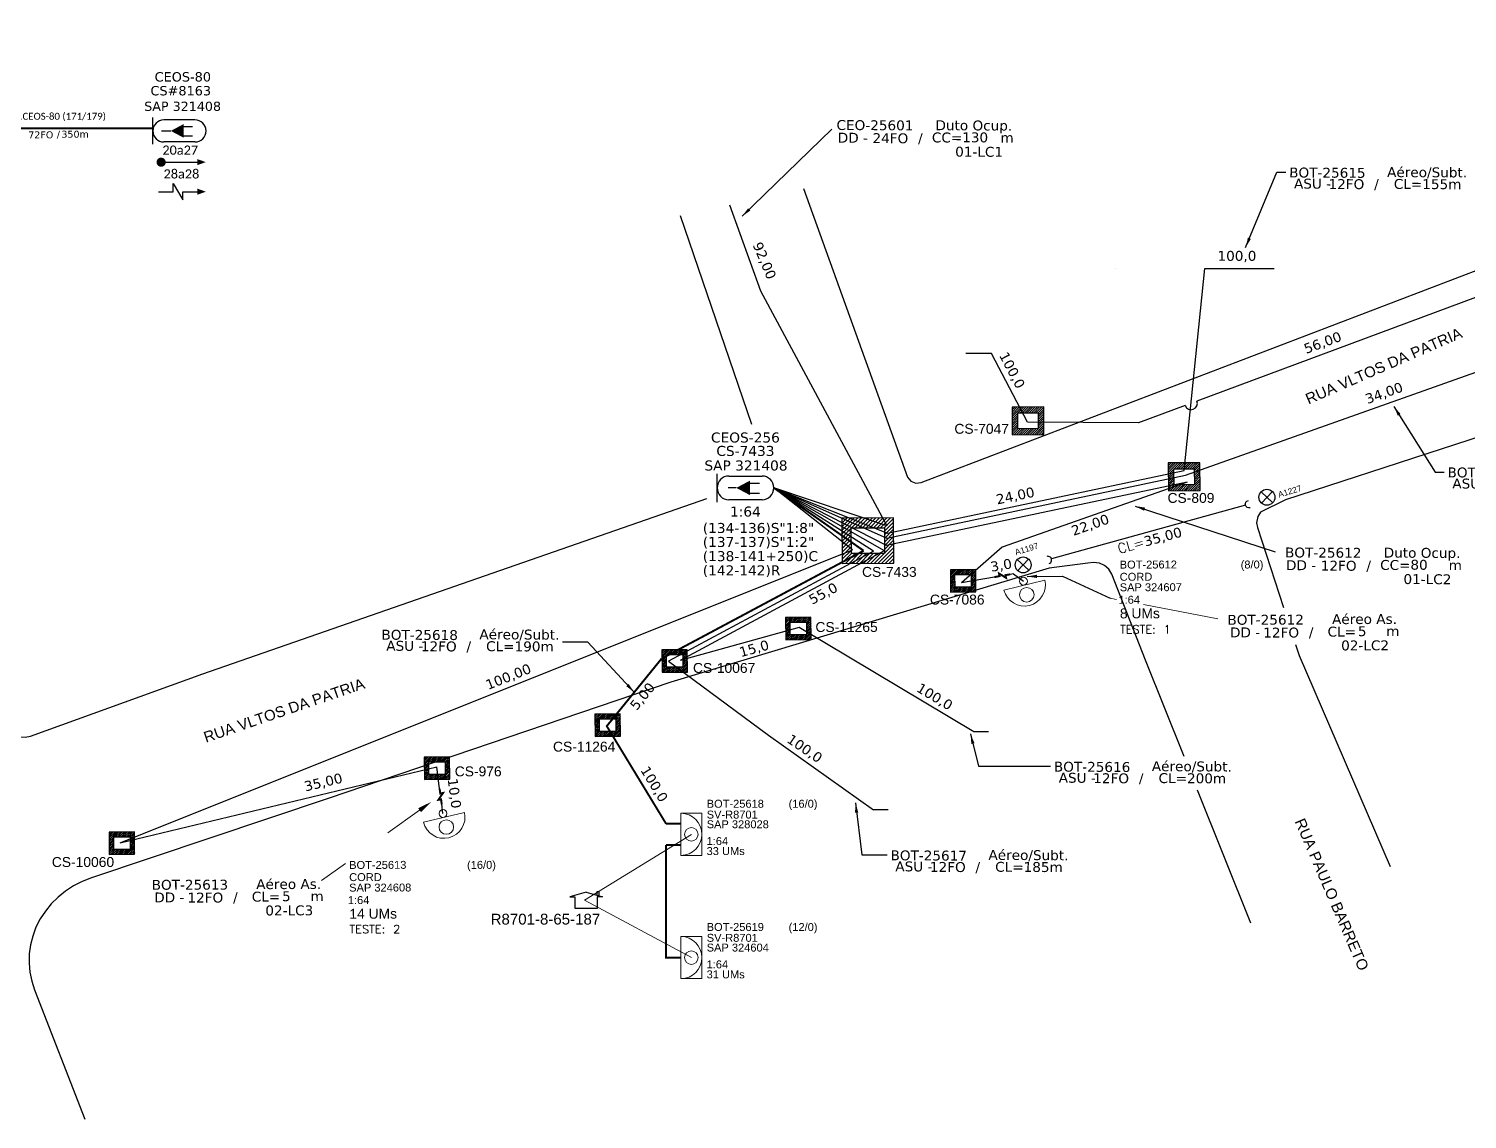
# Model space of a CAD drawing. Extents: x -89 to 749, y 705 to 1299.
# Drawn here: x 327.9 to 545.7, y 996.1 to 1161.3 of the extents above; entities that cross this region are included whole.
import ezdxf
from ezdxf.enums import TextEntityAlignment as Align

# ---------------------------------------------------------------- set-up
doc = ezdxf.new("R2010")
doc.units = 0
for name, color, linetype in [('10.1-Caixas Subterrâneas', 5, 'Continuous'), ('20.4-CEOS', 1, 'Continuous'), ('20.5-CABO AÉREO', 1, 'Continuous'), ('CAP a instalar', 1, 'Continuous'), ('celulas gpon', 7, 'Continuous'), ('label_cabos', 7, 'Continuous'), ('Legenda', 1, 'Continuous'), ('locais legendas', 7, 'Continuous'), ('QUADRA', 7, 'Continuous'), ('SETA', 7, 'Continuous'), ('Subida Lateral', 5, 'Continuous'), ('surveys', 7, 'Continuous'), ('surveys legendas', 7, 'Continuous')]:
    doc.layers.add(name, color=color, linetype=linetype)
for name, color, linetype, lineweight in [("20.0-LEGENDA DOS CDO'S", 1, 'Continuous', 0), ('20.1-CDO_INTERIOR', 1, 'Continuous', 0), ('20.2-CDO_POSTE', 1, 'Continuous', 5), ('20.6-CORDOALHA_SUPORTE', 7, 'Continuous', 25), ('40.1-ETIQUETAS', 1, 'Continuous', 20), ('CORDOALHA_SUPORTE', 7, 'Continuous', 25), ('Segmento Logradouro Texto', 7, 'Continuous', 0)]:
    doc.layers.add(name, color=color, linetype=linetype, lineweight=lineweight)
doc.layers.add('DROP DE CLIENTE', color=140, linetype='Continuous', plot=False)
doc.layers.add('EXTRA', color=50, linetype='Continuous', plot=False)
doc.styles.add('ARIAL', font='arial.ttf')
doc.styles.add('DIGICADE', font='arial.ttf')
doc.styles.add('ROMANS', font='romans')
doc.styles.add('siredit', font='verdana.ttf')
doc.styles.get("Standard").update_dxf_attribs({"font": 'arial.ttf'})
doc.linetypes.add('FENCELINE1', pattern='A,0.25,-0.1,[133,ltypeshp.shx,S=0.1,R=0,X=-0.1,Y=0],-0.1,1', length=1.45)
doc.dimstyles.new('ISO-25', dxfattribs={"dimtxt": 2.5, "dimasz": 2.5, "dimexe": 1.25, "dimexo": 0.625, "dimtad": 1, "dimtxsty": 'Standard', "dimcen": 2.5, "dimadec": 0, "dimazin": 0, "dimtfac": 1, "dimtmove": 0, "dimatfit": 3, "dimfxl": 0, "dimarcsym": 0})

# ---------------------------------------------------------------- blocks, each defined once
blk = doc.blocks.new('SURVEY_SURVEY')
for p, q in [((0, 0.0000152), (-0.0000151, 0.0000108)), ((0, 0.0000152), (0.0000151, 0.0000108)), ((0.0000101, 0.0000159), (0.0000117, 0.0000159)), ((0.0000101, 0.0000123), (0.0000101, 0.0000159)), ((0.0000117, 0.0000159), (0.0000117, 0.0000119)), ((-0.0000151, 0.0000108), (-0.0000104, 0.0000108)), ((-0.0000103, 0), (-0.0000103, 0.0000108)), ((0.0000103, 0), (-0.0000103, 0)), ((0.0000151, 0.0000108), (0.0000103, 0.0000108)), ((0.0000103, 0.0000108), (0.0000103, 0))]:
    blk.add_line(p, q)
blk = doc.blocks.new('*X65')
at = {"color": 0, "linetype": 'Continuous'}
for p, q in [((-1.25, 0.34099), (-0.49099, 1.1)), ((-1.25, 0.517767), (-0.667767, 1.1)), ((-1.25, 0.694544), (-0.844544, 1.1)), ((-1.25, 0.87132), (-1.02132, 1.1)), ((-1.25, 1.048097), (-1.198097, 1.1)), ((-0.789214, 0.625), (-0.314214, 1.1)), ((-0.612437, 0.625), (-0.137437, 1.1)), ((-0.43566, 0.625), (0.03934, 1.1)), ((-0.258883, 0.625), (0.216117, 1.1)), ((-0.082107, 0.625), (0.392893, 1.1)), ((0.09467, 0.625), (0.56967, 1.1)), ((0.271447, 0.625), (0.746447, 1.1)), ((0.448223, 0.625), (0.923223, 1.1)), ((0.625, 0.625), (1.1, 1.1)), ((0.801777, 0.625), (1.25, 1.073223)), ((0.8035, 0.449947), (1.25, 0.896447)), ((0.8035, 0.27317), (1.25, 0.71967)), ((-1.25, 0.164214), (-0.8035, 0.610714)), ((-1.25, -0.012563), (-0.8035, 0.433937)), ((-1.25, -0.18934), (-0.8035, 0.25716)), ((-1.25, -0.366117), (-0.8035, 0.080383)), ((0.8035, 0.096393), (1.25, 0.542893)), ((0.8035, -0.080383), (1.25, 0.366117)), ((0.8035, -0.25716), (1.25, 0.18934)), ((0.8035, -0.433937), (1.25, 0.012563)), ((-1.25, -0.542893), (-0.8035, -0.096393)), ((-1.25, -0.71967), (-0.8035, -0.27317)), ((-1.25, -0.896447), (-0.8035, -0.449947)), ((-1.25, -1.073223), (-0.801777, -0.625)), ((-1.1, -1.1), (-0.625, -0.625)), ((-0.923223, -1.1), (-0.448223, -0.625)), ((-0.746447, -1.1), (-0.271447, -0.625)), ((-0.56967, -1.1), (-0.09467, -0.625)), ((-0.392893, -1.1), (0.082107, -0.625)), ((-0.216117, -1.1), (0.258883, -0.625)), ((-0.03934, -1.1), (0.43566, -0.625)), ((0.137437, -1.1), (0.612437, -0.625)), ((0.314214, -1.1), (0.789214, -0.625)), ((0.49099, -1.1), (1.25, -0.34099)), ((0.667767, -1.1), (1.25, -0.517767)), ((0.8035, -0.610714), (1.25, -0.164214)), ((0.844544, -1.1), (1.25, -0.694544)), ((1.02132, -1.1), (1.25, -0.87132)), ((1.198097, -1.1), (1.25, -1.048097))]:
    blk.add_line(p, q, dxfattribs=at)
blk = doc.blocks.new('MANHOLE_MQ')
at = {"color": 0, "linetype": 'Continuous'}
for p, q in [((0.00000623, 0.00000569), (-0.00000627, 0.00000569)), ((-0.00000627, 0.00000569), (-0.00000627, -0.00000531)), ((0.00000623, -0.00000531), (0.00000623, 0.00000569)), ((-0.00000404, 0.00000331), (0.00000399, 0.00000331)), ((-0.00000404, -0.00000294), (-0.00000404, 0.00000331)), ((0.00000399, 0.00000331), (0.00000399, -0.00000294)), ((0.00000399, -0.00000294), (-0.00000404, -0.00000294)), ((0.00000399, -0.00000294), (0.00000399, -0.00000294)), ((-0.00000627, -0.00000531), (0.00000623, -0.00000531))]:
    blk.add_line(p, q, dxfattribs=at)
at = {"color": 0, "linetype": 'Continuous', "xscale": 5e-06, "yscale": 5e-06, "zscale": 1e-05}
blk.add_blockref('*X65', (-0.00000002, 0.00000019), dxfattribs=at)
blk = doc.blocks.new('*U85')
at = {"color": 0}
blk.add_line((2.14, -0.58), (-2.1, -0.68), dxfattribs=at)
for centre, radius in [((0, 0.38), 0.733), ((0.03, -1.03), 0.393)]:
    blk.add_circle(centre, radius, dxfattribs=at)
blk.add_arc((0.02, -0.63), 2.12, 1.3782, 181.3782, dxfattribs=at)
blk = doc.blocks.new('Inst CDOE-8 CAIXA DIST OPT CDOE 48F_8D C_SPL OPTAP')
at = {"layer": "20.0-LEGENDA DOS CDO'S", "color": 0}
for tag, p, style, flags in [('ID_ATIVIDADE', (0.12, 6.47), 'ARIAL', 3), ('FATOR', (7.92, 6.47), 'ARIAL', 1), ('QTDE', (0.23, -0.97), 'DIGICADE', 3)]:
    blk.add_attdef(tag, p, '', height=0.8, rotation=0.118, dxfattribs=dict(at, style=style, flags=flags))
at = {"layer": "20.0-LEGENDA DOS CDO'S", "color": 0, "style": 'ARIAL'}
for tag, p, height in [('FID', (0.12, 5.25), 0.8), ('CORDOALHA', (0.12, 4.02), 0.8), ('SAP', (0.12, 2.96), 0.8), ('1:XX', (-0.01, 1.7), 0.8), ('UMS', (0.14, 0.22), 1)]:
    blk.add_attdef(tag, p, '', height=height, rotation=0.118, dxfattribs=at)
blk.add_attdef('FIBRAS_UTILIZADAS', text='', height=0.8, rotation=0.118, dxfattribs=at).set_placement((13.48, 5.26), align=Align.CENTER)
blk = doc.blocks.new('Teste  FTTH')
at = {"color": 0, "lineweight": 0, "style": 'ROMANS'}
for tag, p in [('TESTE', (-2.302, -0.29)), ('QTDE', (0.212, -0.29))]:
    blk.add_attdef(tag, p, '', height=0.48, dxfattribs=at)
for tag, p, flags in [('FID', (-2.227, -1.253), 1), ('FATOR', (-2.227, -2.028), 3), ('ID_ATIVIDADE', (-2.227, -2.716), 3)]:
    blk.add_attdef(tag, p, '', height=0.48, dxfattribs=dict(at, flags=flags))
blk = doc.blocks.new('Inst CDOE-16 CAIXA DIST OPT CDOE 48F_16D C_SPL_2_1_8')
at = {"layer": "20.0-LEGENDA DOS CDO'S", "color": 0}
for tag, p, style, flags in [('ID_ATIVIDADE', (0.12, 6.47), 'ARIAL', 3), ('FATOR', (7.92, 6.47), 'ARIAL', 1), ('QTDE', (0.1, -1.17), 'DIGICADE', 3)]:
    blk.add_attdef(tag, p, '', height=0.8, rotation=0.118, dxfattribs=dict(at, style=style, flags=flags))
at = {"layer": "20.0-LEGENDA DOS CDO'S", "color": 0, "style": 'ARIAL'}
for tag, p, height in [('FID', (0.12, 5.25), 0.8), ('CORDOALHA', (0.12, 4.02), 0.8), ('SAP', (0.12, 2.96), 0.8), ('1:XX', (-0.01, 1.7), 0.8), ('UMS', (0.14, 0.22), 1)]:
    blk.add_attdef(tag, p, '', height=height, rotation=0.118, dxfattribs=at)
blk.add_attdef('FIBRAS_UTILIZADAS', text='', height=0.8, rotation=0.118, dxfattribs=at).set_placement((13.48, 5.26), align=Align.CENTER)
blk = doc.blocks.new('Inst CB DT OCUP CFOA-SM-DD-G-24')
at = {"layer": 'label_cabos', "color": 0, "style": 'siredit'}
for tag, flags, p in [('ID_ATIVIDADE', 3, (1.31, 2.67)), ('FATOR', 1, (11.56, 2.55))]:
    blk.add_attdef(tag, text='', height=1, rotation=359.69, dxfattribs=dict(at, flags=flags)).set_placement(p, align=Align.MIDDLE_CENTER)
for tag, p in [('DESTINO_CABO', (3.13, 1.26)), ('TIPO_CABO', (13.11, 1.24)), ('TIPO_CABO', (1.11, 0)), ('CABO', (4.69, -0.05)), ('/', (7.71, -0.05)), ('LANCE', (10.41, 0.02)), ('UND', (16.46, 0)), ('FID', (13.65, -1.41))]:
    blk.add_attdef(tag, text='', height=1, rotation=359.69, dxfattribs=at).set_placement(p, align=Align.MIDDLE_CENTER)
blk.add_attdef('QTDE', (11.93, -0.45), '', height=1, rotation=359.69, dxfattribs=at)
blk = doc.blocks.new('Inst CORD ALUMINIO 4.8 MM 3F(sem recursos)')
at = {"layer": '20.6-CORDOALHA_SUPORTE', "color": 0, "lineweight": 0, "style": 'ROMANS'}
blk.add_attdef('LANCE', text='', height=1, dxfattribs=at).set_placement((-0.54, -2.21), align=Align.RIGHT)
at = {"layer": '20.6-CORDOALHA_SUPORTE', "color": 0, "style": 'siredit'}
blk.add_attdef('QTDE', (-0.54, -2.21), '', height=1, rotation=359.69, dxfattribs=at)
at = {"layer": '20.6-CORDOALHA_SUPORTE', "color": 0, "lineweight": 0, "style": 'ROMANS'}
for tag, p, flags in [('FATOR', (-5.2, -4.44), 3), ('ID_ATIVIDADE', (-5.2, -6.67), 3), ('FID', (-5.2, -8.9), 1)]:
    blk.add_attdef(tag, p, '', height=1, dxfattribs=dict(at, flags=flags))
blk = doc.blocks.new('Inst CB DT OCUP CFOA-SM-DD-S-12')
at = {"layer": 'label_cabos', "color": 0, "style": 'siredit'}
for tag, flags, p in [('ID_ATIVIDADE', 3, (1.31, 2.67)), ('FATOR', 1, (11.56, 2.55))]:
    blk.add_attdef(tag, text='', height=1, rotation=359.69, dxfattribs=dict(at, flags=flags)).set_placement(p, align=Align.MIDDLE_CENTER)
for tag, p in [('DESTINO_CABO', (3.13, 1.26)), ('TIPO_CABO', (13.11, 1.24)), ('TIPO_CABO', (1.11, 0)), ('CABO', (4.69, -0.05)), ('/', (7.71, -0.05)), ('LANCE', (10.41, 0.02)), ('UND', (16.46, 0)), ('FID', (13.65, -1.41))]:
    blk.add_attdef(tag, text='', height=1, rotation=359.69, dxfattribs=at).set_placement(p, align=Align.MIDDLE_CENTER)
blk.add_attdef('QTDE', (11.93, -0.45), '', height=1, rotation=359.69, dxfattribs=at)
blk = doc.blocks.new('Inst CB AS CFOA-SM-ASU-120-S-12')
at = {"layer": 'label_cabos', "color": 0, "style": 'siredit'}
for tag, flags, p in [('ID_ATIVIDADE', 3, (1.31, 2.67)), ('FATOR', 1, (11.56, 2.55))]:
    blk.add_attdef(tag, text='', height=1, rotation=359.69, dxfattribs=dict(at, flags=flags)).set_placement(p, align=Align.MIDDLE_CENTER)
for tag, p in [('DESTINO_CABO', (3.13, 1.26)), ('TIPO_CABO', (13.11, 1.24)), ('TIPO_CABO', (1.26, 0)), ('CABO', (4.69, -0.05)), ('/', (7.71, -0.05)), ('LANCE', (10.81, 0)), ('UND', (15.96, 0)), ('FID', (13.15, -1.41))]:
    blk.add_attdef(tag, text='', height=1, rotation=359.69, dxfattribs=at).set_placement(p, align=Align.MIDDLE_CENTER)
blk.add_attdef('QTDE', (12.43, -0.47), '', height=1, rotation=359.69, dxfattribs=at)
blk = doc.blocks.new('LEGENDA DOS CABOS')
at = {"layer": 'EXTRA', "color": 0, "style": 'siredit'}
for tag, p in [('ID', (4.6, 0.97)), ('XX', (9.03, 0.97))]:
    blk.add_attdef(tag, text='', height=0.48, rotation=359.69, dxfattribs=at).set_placement(p, align=Align.MIDDLE_CENTER)
at = {"layer": 'Legenda', "color": 0, "style": 'siredit'}
for tag, p in [('TIPO_CABO', (1.31, 0)), ('CABO', (4.69, -0.05)), ('/', (6.81, -0.05)), ('METROS', (10.03, -0.05))]:
    blk.add_attdef(tag, text='', height=0.8, rotation=359.69, dxfattribs=at).set_placement(p, align=Align.MIDDLE_CENTER)

msp = doc.modelspace()

# ---------------------------------------------------------------- linework, layer by layer
at = {"color": 1}
for p, q in [((514.53, 1091.18), (516.29, 1089.53)), ((516.24, 1091.24), (514.59, 1089.48)), ((477.61, 1080.93), (479.37, 1079.29)), ((479.31, 1080.99), (477.66, 1079.23))]:
    msp.add_line(p, q, dxfattribs=at)
at = {"color": 0, "const_width": 0.693}
msp.add_lwpolyline([(347.61, 1141.12, 1), (348.3, 1141.12, 1)], format="xyb", close=True, dxfattribs=at)
at = {"color": 0}
msp.add_lwpolyline([(349.78, 1136.65), (349.78, 1137.88), (351.25, 1135.43), (351.25, 1136.65)], dxfattribs=at)
at = {"color": 2, "lineweight": 0}
for points in [[(491.67, 1075.06), (492.64, 1074.87)], [(496.7, 1074.1), (507.96, 1071.96)], [(387.1, 1042.94), (382.31, 1039.5)], [(375.89, 1034.89), (372.26, 1032.28)]]:
    msp.add_lwpolyline(points, dxfattribs=at)
at = {"color": 1}
for centre in [(515.41, 1090.36), (478.49, 1080.11)]:
    msp.add_circle(centre, 1.2, dxfattribs=at)
at = {"color": 2, "lineweight": 0}
msp.add_solid([(386.88, 1043.25), (388.93, 1044.25), (387.32, 1042.64)], dxfattribs=at)
at = {"layer": '20.1-CDO_INTERIOR', "color": 5, "lineweight": 18}
msp.add_lwpolyline([(429.84, 1036.11), (429.85, 1042.48), (426.66, 1042.48), (426.65, 1036.11)], close=True, dxfattribs=at)
at = {"layer": '20.1-CDO_INTERIOR', "color": 1, "lineweight": 18}
msp.add_lwpolyline([(429.84, 1017.43), (429.85, 1023.81), (426.66, 1023.81), (426.66, 1017.43)], close=True, dxfattribs=at)
at = {"layer": '20.1-CDO_INTERIOR', "color": 5, "lineweight": 18}
msp.add_circle((428.25, 1039.29), 1.02, dxfattribs=at)
at = {"layer": '20.1-CDO_INTERIOR', "color": 1, "lineweight": 18}
msp.add_circle((428.25, 1020.62), 1.02, dxfattribs=at)
at = {"layer": '20.1-CDO_INTERIOR', "color": 5, "lineweight": 18}
msp.add_arc((426.66, 1039.29), 3.19, 269.9724, 89.9724, dxfattribs=at)
at = {"layer": '20.1-CDO_INTERIOR', "color": 1, "lineweight": 18}
msp.add_arc((426.66, 1020.62), 3.19, 269.9724, 89.9724, dxfattribs=at)
at = {"layer": '20.4-CEOS', "color": 0}
for p, q in [((353.07, 1147.53), (348.37, 1147.53)), ((353.07, 1144.18), (348.37, 1144.18))]:
    msp.add_line(p, q, dxfattribs=at)
at = {"layer": '20.4-CEOS', "color": 5}
for p, q in [((433.94, 1093.56), (438.95, 1093.56)), ((438.95, 1089.99), (433.94, 1089.99))]:
    msp.add_line(p, q, dxfattribs=at)
at = {"layer": '20.4-CEOS', "color": 0}
for points in [[(346.69, 1143.84), (346.69, 1147.88)], [(347.99, 1145.86), (349.42, 1145.86)], [(351.27, 1146.52), (352.7, 1146.52)], [(351.27, 1145.13), (352.7, 1145.13)]]:
    msp.add_lwpolyline(points, dxfattribs=at)
msp.add_lwpolyline([(349.42, 1145.86, 0, 2.07, 0), (351.36, 1145.86, 2.07, 2.07, 0)], format="xyseb", dxfattribs=at)
at = {"layer": '20.4-CEOS', "color": 5}
for points in [[(432.15, 1089.62), (432.15, 1093.93)], [(435.06, 1091.78), (433.85, 1091.78)], [(437.04, 1092.49), (438.56, 1092.49)], [(437.04, 1091), (438.56, 1091)]]:
    msp.add_lwpolyline(points, dxfattribs=at)
msp.add_lwpolyline([(435.06, 1091.78, 0, 2.21, 0), (437.13, 1091.78, 2.21, 2.21, 0)], format="xyseb", dxfattribs=at)
at = {"layer": '20.4-CEOS', "color": 0}
for centre, start, end in [((348.37, 1145.86), 90, 270), ((353.07, 1145.86), 270, 90)]:
    msp.add_arc(centre, 1.68, start, end, dxfattribs=at)
at = {"layer": '20.4-CEOS', "color": 5}
for centre, start, end in [((433.94, 1091.78), 90, 270), ((438.95, 1091.78), 270, 90)]:
    msp.add_arc(centre, 1.79, start, end, dxfattribs=at)
at = {"layer": '20.5-CABO AÉREO', "color": 0, "linetype": 'FENCELINE1', "ltscale": 50, "const_width": 0.28}
msp.add_lwpolyline([(312.36, 1146.25), (346.74, 1146.25)], dxfattribs=at)
at = {"layer": 'CAP a instalar', "color": 7, "ltscale": 5}
for points in [[(434.04, 1134.65), (438.74, 1121.65), (457.85, 1086.03)], [(457.79, 1083.06), (440.74, 1091.78)], [(452.64, 1082.4), (440.74, 1091.78)], [(457.85, 1086.03), (440.74, 1091.78)], [(503.31, 1092.66), (457.79, 1083.06)], [(503.31, 1092.66), (475.34, 1082.8), (475.34, 1082.8), (469.14, 1077.39)], [(341.77, 1038.02), (341.77, 1038.02), (452.64, 1082.4)], [(477.03, 1078.77), (476.54, 1078.68)], [(477.03, 1078.77), (478.54, 1077.64)], [(474.18, 1078.27), (469.14, 1077.39)], [(341.77, 1038.02), (389.69, 1049.51), (389.69, 1049.51), (389.69, 1049.51)], [(390.13, 1046.21), (389.69, 1049.51)], [(390.64, 1042.45), (390.45, 1043.84)]]:
    msp.add_lwpolyline(points, dxfattribs=at)
at = {"layer": 'CAP a instalar', "color": 8, "ltscale": 5}
for points in [[(440.74, 1091.78), (457.87, 1084.15), (503.09, 1093.69), (566.68, 1116.29), (562.18, 1126.27), (504.82, 1104.92)], [(440.74, 1091.78), (457.95, 1084.94), (502.89, 1094.41), (505.99, 1125.01)], [(505.99, 1125.01), (516.53, 1125)], [(473.7, 1112.16), (469.83, 1112.16)], [(503.02, 1104.25), (495.94, 1101.62), (479.17, 1101.74), (473.7, 1112.16)], [(457.48, 1082.22), (440.74, 1091.78)], [(455.84, 1082.21), (440.74, 1091.78)], [(455.84, 1082.21), (424.78, 1065.54)], [(457.46, 1082.23), (426.56, 1065.65)], [(471.04, 1054.83), (444.56, 1070.64), (426.56, 1065.65)], [(424.78, 1065.54), (439.94, 1054.34), (455.82, 1043)], [(473.27, 1054.83), (471.04, 1054.83)], [(458.05, 1043), (455.82, 1043)]]:
    msp.add_lwpolyline(points, dxfattribs=at)
msp.add_lwpolyline([(492.49, 1125.03), (492.49, 1125.03)], close=True, dxfattribs=at)
msp.add_lwpolyline([(503.02, 1104.25, 1), (504.82, 1104.92)], format="xyb", dxfattribs=at)
at = {"layer": 'CAP a instalar', "color": 5, "ltscale": 5, "const_width": 0.3}
for points in [[(454.34, 1082.26), (440.74, 1091.78)], [(454.34, 1082.26), (423.75, 1065.92)], [(423.75, 1065.92), (415.44, 1055.69), (424.43, 1040.89)], [(426.66, 1040.89), (424.43, 1040.89)]]:
    msp.add_lwpolyline(points, dxfattribs=at)
at = {"layer": 'CAP a instalar', "ltscale": 5}
msp.add_lwpolyline([(457.79, 1083.06), (457.79, 1083.06)], close=True, dxfattribs=at)
at = {"layer": 'CAP a instalar', "color": 1, "ltscale": 5, "const_width": 0.3}
for points in [[(426.66, 1037.7), (424.42, 1037.7)], [(424.42, 1037.7), (424.42, 1020.62), (426.66, 1020.62)]]:
    msp.add_lwpolyline(points, dxfattribs=at)
at = {"layer": 'CORDOALHA_SUPORTE', "ltscale": 5}
for points in [[(512.85, 1088.74, -1), (512.6, 1089.86)], [(482.42, 1080.3, 1), (482.06, 1081.39)]]:
    msp.add_lwpolyline(points, format="xyb", dxfattribs=at)
msp.add_lwpolyline([(512.16, 1089.17), (482.79, 1081.02)], dxfattribs=at)
at = {"layer": 'DROP DE CLIENTE', "lineweight": 0}
for points in [[(412.08, 1029.34), (428.25, 1039.29)], [(412.08, 1029.34), (428.25, 1020.62)]]:
    msp.add_lwpolyline(points, dxfattribs=at)
at = {"layer": 'QUADRA'}
for points in [[(445.21, 1137.13), (460.98, 1093.39), (461.48, 1092.78), (462.23, 1092.49), (463.04, 1092.59), (557.42, 1128.65), (557.85, 1129.3), (557.86, 1130.07), (549.43, 1161.33)], [(445.21, 1137.13), (460.98, 1093.39), (461.48, 1092.78), (462.23, 1092.49), (463.04, 1092.59), (557.42, 1128.65), (557.85, 1129.3), (557.86, 1130.07), (549.43, 1161.33)], [(437.39, 1101.39), (426.62, 1133.01)], [(584.75, 1085.48), (566.94, 1105.04), (566.19, 1105.37), (565.38, 1105.31), (518.22, 1089.98), (514.46, 1088.1), (514.04, 1087.46), (513.84, 1086.51), (514, 1085.78), (517.94, 1073.65)], [(307.41, 1098.52), (318.6, 1068.83), (324.19, 1055.78), (324.71, 1054.99), (325.48, 1054.39), (326.39, 1054.05), (327.39, 1053.99), (328.17, 1054.15), (354.29, 1063.63), (430.6, 1090.17)], [(502.87, 1051.08), (497.02, 1065.68), (491.91, 1078.72), (491.49, 1079.45), (490.84, 1080.02), (490.04, 1080.39), (489.15, 1080.5), (488.28, 1080.36), (482.46, 1079.64), (425.16, 1062.34), (373.23, 1044.72), (337.4, 1032.69), (336, 1032.16), (334.69, 1031.48), (333.48, 1030.68), (332.34, 1029.77), (331.31, 1028.76), (330.42, 1027.66), (329.64, 1026.47), (329, 1025.21), (328.51, 1023.89), (328.18, 1022.55), (327.99, 1021.18), (327.96, 1019.78), (328.09, 1018.41), (328.38, 1017.04), (328.79, 1015.75), (336.41, 996.13)], [(519.76, 1068.06), (520.3, 1066.41), (534.07, 1034.42)], [(513, 1025.83), (504.92, 1045.97)]]:
    msp.add_lwpolyline(points, dxfattribs=at)
at = {"layer": 'SETA', "color": 0}
for points in [[(347.96, 1141.12), (353.92, 1141.12)], [(347.57, 1136.65), (349.78, 1136.65)], [(351.25, 1136.65), (353.46, 1136.65)]]:
    msp.add_lwpolyline(points, dxfattribs=at)
for points in [[(353.44, 1141.59), (354.71, 1141.13), (353.44, 1140.67)], [(353.46, 1137.11), (354.73, 1136.65), (353.46, 1136.19)]]:
    msp.add_solid(points, dxfattribs=at)
at = {"layer": 'Subida Lateral', "color": 5, "const_width": 0.3}
for points in [[(474.18, 1078.27), (474.92, 1078.41), (474.84, 1078.81), (475.91, 1078.15), (475.82, 1078.56), (476.54, 1078.68)], [(390.45, 1043.84), (390.35, 1044.58), (389.94, 1044.52), (390.64, 1045.56), (390.23, 1045.48), (390.13, 1046.21)]]:
    msp.add_lwpolyline(points, dxfattribs=at)

# ---------------------------------------------------------------- block references
at = {"color": 2, "lineweight": 0}
ref = msp.add_blockref('Inst CB DT OCUP CFOA-SM-DD-G-24', (451.36, 1144.82), dxfattribs=dict(at, xscale=1.5, yscale=1.5, zscale=1.5))
ref.add_attrib('DESTINO_CABO', 'CEO-25601', dxfattribs={"layer": 'label_cabos', "color": 0, "height": 1.5, "rotation": 359.69, "style": 'siredit'}).set_placement((456.06, 1146.72), align=Align.MIDDLE_CENTER)
ref.add_attrib('TIPO_CABO', 'Duto Ocup.', dxfattribs={"layer": 'label_cabos', "color": 0, "height": 1.5, "rotation": 359.69, "style": 'siredit'}).set_placement((471.03, 1146.69), align=Align.MIDDLE_CENTER)
ref.add_attrib('/', '/', dxfattribs={"layer": 'label_cabos', "color": 0, "height": 1.5, "rotation": 359.69, "style": 'siredit'}).set_placement((462.93, 1144.75), align=Align.MIDDLE_CENTER)
ref.add_attrib('FID', '01-LC1', dxfattribs={"layer": 'label_cabos', "color": 0, "height": 1.5, "rotation": 359.69, "style": 'siredit'}).set_placement((471.83, 1142.7), align=Align.MIDDLE_CENTER)
ref.add_attrib('LANCE', 'CC=', dxfattribs={"layer": 'label_cabos', "color": 0, "height": 1.5, "rotation": 359.69, "style": 'siredit'}).set_placement((466.98, 1144.86), align=Align.MIDDLE_CENTER)
ref.add_attrib('UND', 'm', dxfattribs={"layer": 'label_cabos', "color": 0, "height": 1.5, "rotation": 359.69, "style": 'siredit'}).set_placement((476.06, 1144.83), align=Align.MIDDLE_CENTER)
ref.add_attrib('CABO', '24FO', dxfattribs={"layer": 'label_cabos', "color": 0, "height": 1.5, "rotation": 359.69, "style": 'siredit'}).set_placement((458.39, 1144.75), align=Align.MIDDLE_CENTER)
ref.add_attrib('TIPO_CABO', 'DD - ', dxfattribs={"layer": 'label_cabos', "color": 0, "height": 1.5, "rotation": 359.69, "style": 'siredit'}).set_placement((453.03, 1144.82), align=Align.MIDDLE_CENTER)
ref.add_attrib('QTDE', '130', (469.26, 1144.14), dxfattribs={"layer": 'label_cabos', "color": 0, "height": 1.5, "rotation": 359.69, "style": 'siredit'})
ref = msp.add_blockref('LEGENDA DOS CABOS', (518.21, 1137.09), dxfattribs=dict(at, xscale=1.5, yscale=1.5, zscale=1.5))
ref.add_attrib('ID', 'BOT-25615', dxfattribs={"layer": 'label_cabos', "color": 0, "height": 1.5, "rotation": 359.69, "style": 'siredit'}).set_placement((524.57, 1139.53), align=Align.MIDDLE_CENTER)
ref.add_attrib('CABO', '12FO', dxfattribs={"layer": 'label_cabos', "color": 0, "height": 1.5, "rotation": 359.69, "style": 'siredit'}).set_placement((527.45, 1137.8), align=Align.MIDDLE_CENTER)
ref.add_attrib('METROS', 'CL=155m', dxfattribs={"layer": 'label_cabos', "color": 0, "height": 1.5, "rotation": 359.69, "style": 'siredit'}).set_placement((539.75, 1137.8), align=Align.MIDDLE_CENTER)
ref.add_attrib('XX', 'Aéreo/Subt.', dxfattribs={"layer": 'label_cabos', "color": 0, "height": 1.5, "rotation": 359.69, "style": 'siredit'}).set_placement((539.67, 1139.59), align=Align.MIDDLE_CENTER)
ref.add_attrib('/', '/', dxfattribs={"layer": 'label_cabos', "color": 0, "height": 1.5, "rotation": 359.69, "style": 'siredit'}).set_placement((532, 1137.8), align=Align.MIDDLE_CENTER)
ref.add_attrib('TIPO_CABO', 'ASU -', dxfattribs={"layer": 'label_cabos', "color": 0, "height": 1.5, "rotation": 359.69, "style": 'siredit'}).set_placement((522.32, 1137.87), align=Align.MIDDLE_CENTER)
ref = msp.add_blockref('LEGENDA DOS CABOS', (542.19, 1091.65), dxfattribs=dict(at, xscale=1.5, yscale=1.5, zscale=1.5))
ref.add_attrib('ID', 'BOT-25614', dxfattribs={"layer": 'label_cabos', "color": 0, "height": 1.5, "rotation": 359.69, "style": 'siredit'}).set_placement((548.55, 1094.1), align=Align.MIDDLE_CENTER)
ref.add_attrib('CABO', '12FO', dxfattribs={"layer": 'label_cabos', "color": 0, "height": 1.5, "rotation": 359.69, "style": 'siredit'}).set_placement((551.44, 1092.36), align=Align.MIDDLE_CENTER)
ref.add_attrib('METROS', 'CL=260m', dxfattribs={"layer": 'label_cabos', "color": 0, "height": 1.5, "rotation": 359.69, "style": 'siredit'}).set_placement((563.73, 1092.36), align=Align.MIDDLE_CENTER)
ref.add_attrib('XX', 'Aéreo/Subt.', dxfattribs={"layer": 'label_cabos', "color": 0, "height": 1.5, "rotation": 359.69, "style": 'siredit'}).set_placement((563.65, 1094.16), align=Align.MIDDLE_CENTER)
ref.add_attrib('/', '/', dxfattribs={"layer": 'label_cabos', "color": 0, "height": 1.5, "rotation": 359.69, "style": 'siredit'}).set_placement((555.98, 1092.36), align=Align.MIDDLE_CENTER)
ref.add_attrib('TIPO_CABO', 'ASU -', dxfattribs={"layer": 'label_cabos', "color": 0, "height": 1.5, "rotation": 359.69, "style": 'siredit'}).set_placement((546.3, 1092.43), align=Align.MIDDLE_CENTER)
at = {"color": 0, "lineweight": 0, "xscale": 1.5, "yscale": 1.5, "zscale": 1.5, "rotation": 15.50738651452228}
msp.add_blockref('Inst CORD ALUMINIO 4.8 MM 3F(sem recursos)', (496.9, 1086.3), dxfattribs=at).add_auto_attribs({'QTDE': '35,00', 'LANCE': 'CL='})
at = {"color": 2, "lineweight": 0}
ref = msp.add_blockref('Inst CB DT OCUP CFOA-SM-DD-S-12', (519.25, 1080.07), dxfattribs=dict(at, xscale=1.5, yscale=1.5, zscale=1.5))
ref.add_attrib('DESTINO_CABO', 'BOT-25612', dxfattribs={"layer": 'label_cabos', "color": 0, "height": 1.5, "rotation": 359.69, "style": 'siredit'}).set_placement((523.94, 1081.97), align=Align.MIDDLE_CENTER)
ref.add_attrib('TIPO_CABO', 'Duto Ocup.', dxfattribs={"layer": 'label_cabos', "color": 0, "height": 1.5, "rotation": 359.69, "style": 'siredit'}).set_placement((538.91, 1081.94), align=Align.MIDDLE_CENTER)
ref.add_attrib('/', '/', dxfattribs={"layer": 'label_cabos', "color": 0, "height": 1.5, "rotation": 359.69, "style": 'siredit'}).set_placement((530.82, 1079.99), align=Align.MIDDLE_CENTER)
ref.add_attrib('FID', '01-LC2', dxfattribs={"layer": 'label_cabos', "color": 0, "height": 1.5, "rotation": 359.69, "style": 'siredit'}).set_placement((539.72, 1077.95), align=Align.MIDDLE_CENTER)
ref.add_attrib('LANCE', 'CC=', dxfattribs={"layer": 'label_cabos', "color": 0, "height": 1.5, "rotation": 359.69, "style": 'siredit'}).set_placement((534.86, 1080.1), align=Align.MIDDLE_CENTER)
ref.add_attrib('UND', 'm', dxfattribs={"layer": 'label_cabos', "color": 0, "height": 1.5, "rotation": 359.69, "style": 'siredit'}).set_placement((543.94, 1080.07), align=Align.MIDDLE_CENTER)
ref.add_attrib('CABO', '12FO', dxfattribs={"layer": 'label_cabos', "color": 0, "height": 1.5, "rotation": 359.69, "style": 'siredit'}).set_placement((526.28, 1079.99), align=Align.MIDDLE_CENTER)
ref.add_attrib('TIPO_CABO', 'DD - ', dxfattribs={"layer": 'label_cabos', "color": 0, "height": 1.5, "rotation": 359.69, "style": 'siredit'}).set_placement((520.91, 1080.06), align=Align.MIDDLE_CENTER)
ref.add_attrib('QTDE', '80', (537.14, 1079.39), dxfattribs={"layer": 'label_cabos', "color": 0, "height": 1.5, "rotation": 359.69, "style": 'siredit'})
ref = msp.add_blockref('LEGENDA DOS CABOS', (380.75, 1067.06), dxfattribs=dict(at, xscale=1.5, yscale=1.5, zscale=1.5))
ref.add_attrib('ID', 'BOT-25618', dxfattribs={"layer": 'label_cabos', "color": 0, "height": 1.5, "rotation": 359.69, "style": 'siredit'}).set_placement((387.11, 1069.51), align=Align.MIDDLE_CENTER)
ref.add_attrib('CABO', '12FO', dxfattribs={"layer": 'label_cabos', "color": 0, "height": 1.5, "rotation": 359.69, "style": 'siredit'}).set_placement((390, 1067.77), align=Align.MIDDLE_CENTER)
ref.add_attrib('METROS', 'CL=190m', dxfattribs={"layer": 'label_cabos', "color": 0, "height": 1.5, "rotation": 359.69, "style": 'siredit'}).set_placement((402.29, 1067.77), align=Align.MIDDLE_CENTER)
ref.add_attrib('XX', 'Aéreo/Subt.', dxfattribs={"layer": 'label_cabos', "color": 0, "height": 1.5, "rotation": 359.69, "style": 'siredit'}).set_placement((402.21, 1069.57), align=Align.MIDDLE_CENTER)
ref.add_attrib('/', '/', dxfattribs={"layer": 'label_cabos', "color": 0, "height": 1.5, "rotation": 359.69, "style": 'siredit'}).set_placement((394.54, 1067.77), align=Align.MIDDLE_CENTER)
ref.add_attrib('TIPO_CABO', 'ASU -', dxfattribs={"layer": 'label_cabos', "color": 0, "height": 1.5, "rotation": 359.69, "style": 'siredit'}).set_placement((384.86, 1067.85), align=Align.MIDDLE_CENTER)
ref = msp.add_blockref('LEGENDA DOS CABOS', (482.58, 1047.08), dxfattribs=dict(at, xscale=1.5, yscale=1.5, zscale=1.5))
ref.add_attrib('ID', 'BOT-25616', dxfattribs={"layer": 'label_cabos', "color": 0, "height": 1.5, "rotation": 359.69, "style": 'siredit'}).set_placement((488.94, 1049.52), align=Align.MIDDLE_CENTER)
ref.add_attrib('CABO', '12FO', dxfattribs={"layer": 'label_cabos', "color": 0, "height": 1.5, "rotation": 359.69, "style": 'siredit'}).set_placement((491.82, 1047.79), align=Align.MIDDLE_CENTER)
ref.add_attrib('METROS', 'CL=200m', dxfattribs={"layer": 'label_cabos', "color": 0, "height": 1.5, "rotation": 359.69, "style": 'siredit'}).set_placement((504.12, 1047.79), align=Align.MIDDLE_CENTER)
ref.add_attrib('XX', 'Aéreo/Subt.', dxfattribs={"layer": 'label_cabos', "color": 0, "height": 1.5, "rotation": 359.69, "style": 'siredit'}).set_placement((504.04, 1049.59), align=Align.MIDDLE_CENTER)
ref.add_attrib('/', '/', dxfattribs={"layer": 'label_cabos', "color": 0, "height": 1.5, "rotation": 359.69, "style": 'siredit'}).set_placement((496.37, 1047.79), align=Align.MIDDLE_CENTER)
ref.add_attrib('TIPO_CABO', 'ASU -', dxfattribs={"layer": 'label_cabos', "color": 0, "height": 1.5, "rotation": 359.69, "style": 'siredit'}).set_placement((486.69, 1047.86), align=Align.MIDDLE_CENTER)
ref = msp.add_blockref('LEGENDA DOS CABOS', (457.84, 1033.64), dxfattribs=dict(at, xscale=1.5, yscale=1.5, zscale=1.5))
ref.add_attrib('ID', 'BOT-25617', dxfattribs={"layer": 'label_cabos', "color": 0, "height": 1.5, "rotation": 359.69, "style": 'siredit'}).set_placement((464.2, 1036.09), align=Align.MIDDLE_CENTER)
ref.add_attrib('CABO', '12FO', dxfattribs={"layer": 'label_cabos', "color": 0, "height": 1.5, "rotation": 359.69, "style": 'siredit'}).set_placement((467.09, 1034.35), align=Align.MIDDLE_CENTER)
ref.add_attrib('METROS', 'CL=185m', dxfattribs={"layer": 'label_cabos', "color": 0, "height": 1.5, "rotation": 359.69, "style": 'siredit'}).set_placement((479.38, 1034.35), align=Align.MIDDLE_CENTER)
ref.add_attrib('XX', 'Aéreo/Subt.', dxfattribs={"layer": 'label_cabos', "color": 0, "height": 1.5, "rotation": 359.69, "style": 'siredit'}).set_placement((479.3, 1036.15), align=Align.MIDDLE_CENTER)
ref.add_attrib('/', '/', dxfattribs={"layer": 'label_cabos', "color": 0, "height": 1.5, "rotation": 359.69, "style": 'siredit'}).set_placement((471.63, 1034.35), align=Align.MIDDLE_CENTER)
ref.add_attrib('TIPO_CABO', 'ASU -', dxfattribs={"layer": 'label_cabos', "color": 0, "height": 1.5, "rotation": 359.69, "style": 'siredit'}).set_placement((461.95, 1034.43), align=Align.MIDDLE_CENTER)
at = {"layer": '10.1-Caixas Subterrâneas', "color": 30, "rotation": 180.4029588641662}
for p, xscale, yscale, zscale in [((479.23, 1102.01), 383745.0651733914, 383745.0651733894, 383745.0651733899), ((502.87, 1093.54), 383745.0651733914, 383745.0651733894, 383745.0651733899), ((454.97, 1083.9), 623585.7309067607, 623585.730906758, 623585.7309067585), ((469.4, 1077.76), 306996.052138713, 306996.0521387117, 306996.052138712), ((444.45, 1070.54), 306996.052138713, 306996.0521387117, 306996.052138712), ((425.72, 1065.62), 306996.052138713, 306996.0521387117, 306996.052138712), ((415.58, 1055.89), 306996.052138713, 306996.0521387117, 306996.052138712), ((389.72, 1049.37), 306996.052138713, 306996.0521387117, 306996.052138712), ((342.01, 1038.02), 306996.052138713, 306996.0521387117, 306996.052138712)]:
    msp.add_blockref('MANHOLE_MQ', p, dxfattribs=dict(at, xscale=xscale, yscale=yscale, zscale=zscale))
at = {"layer": "20.0-LEGENDA DOS CDO'S", "color": 7, "lineweight": 0, "xscale": 1.5, "yscale": 1.5, "zscale": 1.5}
for name, p, values in [('Inst CDOE-8 CAIXA DIST OPT CDOE 48F_8D C_SPL OPTAP', (492.94, 1071.68), {'FID': 'BOT-25612', 'CORDOALHA': 'CORD', 'SAP': 'SAP 324607', '1:XX': '1:64', 'UMS': '8 UMs', 'FIBRAS_UTILIZADAS': '(8/0)'}), ('Inst CDOE-16 CAIXA DIST OPT CDOE 48F_16D C_SPL_2_1_8', (376.25, 1026.18), {'FID': 'BOT-25613', 'CORDOALHA': 'CORD', 'SAP': 'SAP 324608', '1:XX': '1:64', 'UMS': '14 UMs', 'FIBRAS_UTILIZADAS': '(16/0)'})]:
    msp.add_blockref(name, p, dxfattribs=at).add_auto_attribs(values)
at = {"layer": "20.0-LEGENDA DOS CDO'S", "lineweight": 0, "xscale": 2.625749999999861, "yscale": 2.625749999999982, "zscale": 2.625749999999999, "rotation": 3.12679769155e-05}
msp.add_blockref('Teste  FTTH', (499.21, 1070.47), dxfattribs=at).add_auto_attribs({'TESTE': 'TESTE:', 'QTDE': '1'})
at = {"layer": "20.0-LEGENDA DOS CDO'S", "color": 7, "lineweight": 0, "xscale": 2.625750000000036, "yscale": 2.625750000000003, "zscale": 2.625749999999993, "rotation": 0.004078562105230502}
msp.add_blockref('Teste  FTTH', (382.52, 1025.06), dxfattribs=at).add_auto_attribs({'TESTE': 'TESTE:', 'QTDE': '2'})
at = {"layer": '20.2-CDO_POSTE', "color": 7, "xscale": -1.5, "yscale": 1.5, "zscale": 1.5, "rotation": 195.0932072165203}
for p in [(478.9, 1076.14), (391, 1040.95)]:
    msp.add_blockref('*U85', p, dxfattribs=at)
at = {"layer": 'label_cabos', "color": 2}
ref = msp.add_blockref('Inst CB AS CFOA-SM-ASU-120-S-12', (510.54, 1069.88), dxfattribs=dict(at, xscale=1.5, yscale=1.5, zscale=1.5, rotation=0.4634636605450999))
ref.add_attrib('DESTINO_CABO', 'BOT-25612', dxfattribs={"color": 0, "height": 1.5, "rotation": 0.1535, "style": 'siredit'}).set_placement((515.22, 1071.81), align=Align.MIDDLE_CENTER)
ref.add_attrib('TIPO_CABO', 'Aéreo As.', dxfattribs={"color": 0, "height": 1.5, "rotation": 0.1535, "style": 'siredit'}).set_placement((530.19, 1071.91), align=Align.MIDDLE_CENTER)
ref.add_attrib('CABO', '12FO', dxfattribs={"color": 0, "height": 1.5, "rotation": 0.1535, "style": 'siredit'}).set_placement((517.57, 1069.86), align=Align.MIDDLE_CENTER)
ref.add_attrib('/', '/', dxfattribs={"color": 0, "height": 1.5, "rotation": 0.1535, "style": 'siredit'}).set_placement((522.11, 1069.9), align=Align.MIDDLE_CENTER)
ref.add_attrib('TIPO_CABO', 'DD - ', dxfattribs={"color": 0, "height": 1.5, "rotation": 0.1535, "style": 'siredit'}).set_placement((512.43, 1069.89), align=Align.MIDDLE_CENTER)
ref.add_attrib('FID', '02-LC2', dxfattribs={"color": 0, "height": 1.5, "rotation": 0.1535, "style": 'siredit'}).set_placement((530.28, 1067.92), align=Align.MIDDLE_CENTER)
ref.add_attrib('LANCE', 'CL=', dxfattribs={"color": 0, "height": 1.5, "rotation": 0.1535, "style": 'siredit'}).set_placement((526.75, 1070.01), align=Align.MIDDLE_CENTER)
ref.add_attrib('QTDE', '5', (529.19, 1069.32), dxfattribs={"color": 0, "height": 1.5, "rotation": 0.1535, "style": 'siredit'})
ref.add_attrib('UND', 'm', dxfattribs={"color": 0, "height": 1.5, "rotation": 0.1535, "style": 'siredit'}).set_placement((534.48, 1070.08), align=Align.MIDDLE_CENTER)
ref = msp.add_blockref('Inst CB AS CFOA-SM-ASU-120-S-12', (347.62, 1029.73), dxfattribs=dict(at, xscale=1.5, yscale=1.5, zscale=1.5, rotation=0.4634636605450999))
ref.add_attrib('DESTINO_CABO', 'BOT-25613', dxfattribs={"color": 0, "height": 1.5, "rotation": 0.1535, "style": 'siredit'}).set_placement((352.31, 1031.66), align=Align.MIDDLE_CENTER)
ref.add_attrib('TIPO_CABO', 'Aéreo As.', dxfattribs={"color": 0, "height": 1.5, "rotation": 0.1535, "style": 'siredit'}).set_placement((367.27, 1031.76), align=Align.MIDDLE_CENTER)
ref.add_attrib('CABO', '12FO', dxfattribs={"color": 0, "height": 1.5, "rotation": 0.1535, "style": 'siredit'}).set_placement((354.65, 1029.71), align=Align.MIDDLE_CENTER)
ref.add_attrib('/', '/', dxfattribs={"color": 0, "height": 1.5, "rotation": 0.1535, "style": 'siredit'}).set_placement((359.2, 1029.75), align=Align.MIDDLE_CENTER)
ref.add_attrib('TIPO_CABO', 'DD - ', dxfattribs={"color": 0, "height": 1.5, "rotation": 0.1535, "style": 'siredit'}).set_placement((349.52, 1029.74), align=Align.MIDDLE_CENTER)
ref.add_attrib('FID', '02-LC3', dxfattribs={"color": 0, "height": 1.5, "rotation": 0.1535, "style": 'siredit'}).set_placement((367.36, 1027.77), align=Align.MIDDLE_CENTER)
ref.add_attrib('LANCE', 'CL=', dxfattribs={"color": 0, "height": 1.5, "rotation": 0.1535, "style": 'siredit'}).set_placement((363.84, 1029.86), align=Align.MIDDLE_CENTER)
ref.add_attrib('QTDE', '5', (366.27, 1029.17), dxfattribs={"color": 0, "height": 1.5, "rotation": 0.1535, "style": 'siredit'})
ref.add_attrib('UND', 'm', dxfattribs={"color": 0, "height": 1.5, "rotation": 0.1535, "style": 'siredit'}).set_placement((371.57, 1029.93), align=Align.MIDDLE_CENTER)
at = {"layer": 'surveys', "color": 255, "xscale": 163167.5424575096, "yscale": 163167.5425330536, "zscale": 163167.5424658339}
msp.add_blockref('SURVEY_SURVEY', (412.32, 1028.06), dxfattribs=at)

# ---------------------------------------------------------------- texts
at = {"color": 0, "char_height": 1.386, "width": 17.5736, "attachment_point": 5}
for s, insert in [('{\\fCalibri|b0|i0|c0|p34;\\C7;20a27}', (350.85, 1142.94)), ('{\\fCalibri|b0|i0|c0|p34;\\C7;28a28}', (351.03, 1139.34))]:
    msp.add_mtext(s, dxfattribs=dict(at, insert=insert))
at = {"layer": "20.0-LEGENDA DOS CDO'S", "color": 5, "style": 'ARIAL'}
for s, p in [('BOT-25618', (430.57, 1043.33)), ('SV-R8701', (430.57, 1041.69)), ('SAP 328028', (430.57, 1040.22)), ('33 UMs', (430.56, 1036.16)), ('1:64', (430.56, 1037.68))]:
    msp.add_text(s, height=1.2, rotation=359.9724, dxfattribs=at).set_placement(p)
msp.add_text('             (16/0)', height=1.2, rotation=359.9724, dxfattribs=at).set_placement((442.14, 1043.33), align=Align.CENTER)
at = {"layer": "20.0-LEGENDA DOS CDO'S", "color": 1, "style": 'ARIAL'}
for s, p in [('SV-R8701', (430.58, 1023.02)), ('BOT-25619', (430.57, 1024.66)), ('SAP 324604', (430.57, 1021.54)), ('1:64', (430.56, 1019)), ('31 UMs', (430.56, 1017.48))]:
    msp.add_text(s, height=1.2, rotation=359.9724, dxfattribs=at).set_placement(p)
msp.add_text('             (12/0)', height=1.2, rotation=359.9724, dxfattribs=at).set_placement((442.14, 1024.65), align=Align.CENTER)
at = {"layer": '20.4-CEOS', "color": 0, "style": 'siredit'}
for s, height, p in [('CEOS-80', 1.419, (351.24, 1154.05)), ('CS#8163 ', 1.419, (351.24, 1151.95)), ('SAP 321408', 1.4, (351.21, 1149.59))]:
    msp.add_text(s, height=height, dxfattribs=at).set_placement(p, align=Align.MIDDLE_CENTER)
at = {"layer": '20.4-CEOS', "color": 5, "style": 'siredit'}
for s, p in [('CEOS-256', (436.44, 1100.17)), ('CS-7433', (436.44, 1098.14)), ('SAP 321408', (436.52, 1095.93)), ('1:64', (436.44, 1088.95))]:
    msp.add_text(s, height=1.515, dxfattribs=at).set_placement(p, align=Align.TOP_CENTER)
at = {"layer": '20.4-CEOS', "color": 5, "ltscale": 0.5, "style": 'siredit'}
for s, height, p in [('(134-136)S"1:8"', 1.5145, (429.98, 1084.95)), ('(137-137)S"1:2"', 1.5145, (429.98, 1082.83)), ('(142-142)R', 1.515, (429.98, 1078.53))]:
    msp.add_text(s, height=height, dxfattribs=at).set_placement(p)
at = {"layer": '20.4-CEOS', "color": 1, "ltscale": 0.5, "style": 'siredit'}
msp.add_text('(138-141+250)C', height=1.5145, dxfattribs=at).set_placement((429.98, 1080.68))
at = {"layer": '40.1-ETIQUETAS', "color": 0, "style": 'siredit'}
for s, p in [('/', (332.64, 1145.36)), ('72FO', (331.63, 1145.26))]:
    msp.add_text(s, height=1.05, dxfattribs=at).set_placement(p, align=Align.MIDDLE_RIGHT)
msp.add_text('350m', height=1.05, dxfattribs=at).set_placement((332.85, 1145.36), align=Align.MIDDLE_LEFT)
at = {"layer": '40.1-ETIQUETAS', "color": 0, "insert": (329.53, 1147.96), "char_height": 1.05, "width": 42.0164, "attachment_point": 5, "style": 'siredit'}
msp.add_mtext('{\\fCalibri|b0|i0|c0|p34;RJ.BOT.F-9.CEOS-80 (171/1\\C0;79) }', dxfattribs=at)
at = {"layer": 'celulas gpon', "style": 'siredit'}
for s, rotation, p in [('92,00', 293.0343, (437.5, 1128.63)), ('56,00', 20.41, (521.35, 1112.07)), ('100,0', 297.7088, (474.81, 1111.87)), ('34,00', 19.5681, (530.62, 1104.47)), ('24,00', 11.9021, (474.58, 1089.26)), ('22,00', 19.4162, (486.12, 1084.5)), ('3,0', 9.8857, (473.67, 1079.06)), ('55,0', 28.2194, (446.54, 1074.05)), ('15,0', 15.5105, (435.74, 1066.12)), ('100,00', 21.8126, (397.47, 1061.16)), ('5,00', 50.9158, (419.97, 1057.97)), ('100,0', 329.1553, (462.2, 1061.04)), ('100,0', 325.8025, (442.57, 1053.35)), ('35,00', 13.4776, (369.82, 1045.79)), ('100,0', 301.2681, (420.48, 1049.04)), ('10,0', 277.6793, (391.34, 1047.67))]:
    msp.add_text(s, height=1.5, rotation=rotation, dxfattribs=at).set_placement(p)
msp.add_text('100,0', height=1.5, dxfattribs=at).set_placement((507.93, 1126.18))
at = {"layer": 'locais legendas', "color": 30}
for s, p in [('CS-7047', (468.08, 1099.98)), ('CS-809', (500.36, 1089.51)), ('CS-7433', (454.1, 1078.3)), ('CS-7086', (464.38, 1074.11)), ('CS-11265', (447.04, 1069.95)), ('CS-10067', (428.5, 1063.75)), ('CS-11264', (407.3, 1051.83)), ('CS-976', (392.42, 1048.08)), ('CS-10060', (331.4, 1034.35))]:
    msp.add_text(s, height=1.5, dxfattribs=at).set_placement(p)
at = {"layer": 'locais legendas', "color": 10}
for s, p in [('A1227', (517.26, 1090.3)), ('A1197', (477.41, 1081.57))]:
    msp.add_text(s, height=0.9, rotation=16.8043, dxfattribs=at).set_placement(p)
at = {"layer": 'Segmento Logradouro Texto', "color": 5, "linetype": 'Continuous', "char_height": 1.6317, "attachment_point": 1, "style": 'DIGICADE'}
for s, insert, width, rotation in [('\\fArial|b0|i0|c0|p34;\\W1.0000000000;\\T1.0000000000;\\o\\lRUA VLTOS DA PATRIA', (521.05, 1105.9), 26.0467, 23.5428), ('\\fArial|b0|i0|c0|p34;\\W1.0000000000;\\T1.0000000000;\\o\\lRUA VLTOS DA PATRIA', (521.05, 1105.9), 26.0467, 23.5428), ('RUA VLTOS DA PATRIA', (354.21, 1054.71), 26.0467, 18.8945), ('RUA PAULO BARRETO', (521.09, 1041.91), 36.0449, 293.2829)]:
    msp.add_mtext(s, dxfattribs=dict(at, insert=insert, width=width, rotation=rotation))
at = {"layer": 'surveys legendas', "color": 7}
msp.add_text('R8701-8-65-187', height=1.6317, dxfattribs=at).set_placement((397.85, 1025.63))

# ---------------------------------------------------------------- leaders
at = {"color": 2, "lineweight": 0}
for points, override in [([(435.95, 1132.93), (449.5, 1146.12)], {"dimasz": 1.5, "dimgap": 0.625, "dimtad": 0}), ([(512.19, 1128.21), (516.92, 1139.61), (518.29, 1139.61)], {"dimasz": 1.5, "dimtad": 0}), ([(534.64, 1104.12), (540.9, 1094.18), (542.27, 1094.18)], {"dimasz": 1.5, "dimtad": 0}), ([(495.46, 1089.02), (516.66, 1082.07)], {"dimasz": 1.5, "dimtad": 0}), ([(479.11, 1078.36), (484.45, 1078.42), (491.67, 1075.06)], {"dimasz": 1.5, "dimtad": 0}), ([(419.59, 1060.81), (412.56, 1068.42), (408.72, 1068.42)], {"dimasz": 1.5, "dimtad": 0}), ([(470.53, 1054.5), (471.74, 1049.61), (482.65, 1049.61)], {"dimasz": 1.5, "dimtad": 0}), ([(453.1, 1044.07), (454.08, 1036.17), (457.92, 1036.17)], {"dimasz": 1.5, "dimtad": 0})]:
    msp.add_leader(points, dimstyle='ISO-25', override=override, dxfattribs=at)

doc.saveas('drawing.dxf')
